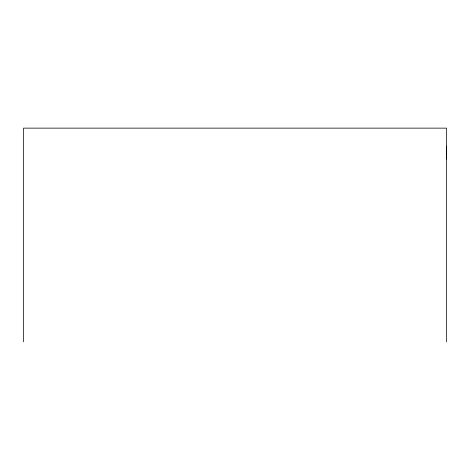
<?xml version="1.0" encoding="UTF-8"?>
<svg xmlns="http://www.w3.org/2000/svg" width="470" height="470" viewBox="0 0 470 470"><rect width="100%" height="100%" fill="white"/><g stroke="black" fill="none" stroke-linecap="round" stroke-linejoin="round"><path stroke-width="0.7" d="M446.5 159.013L446.5 146.094M446.5 341.86L446.5 128.14L23.5 128.14L23.5 341.86"/></g></svg>
